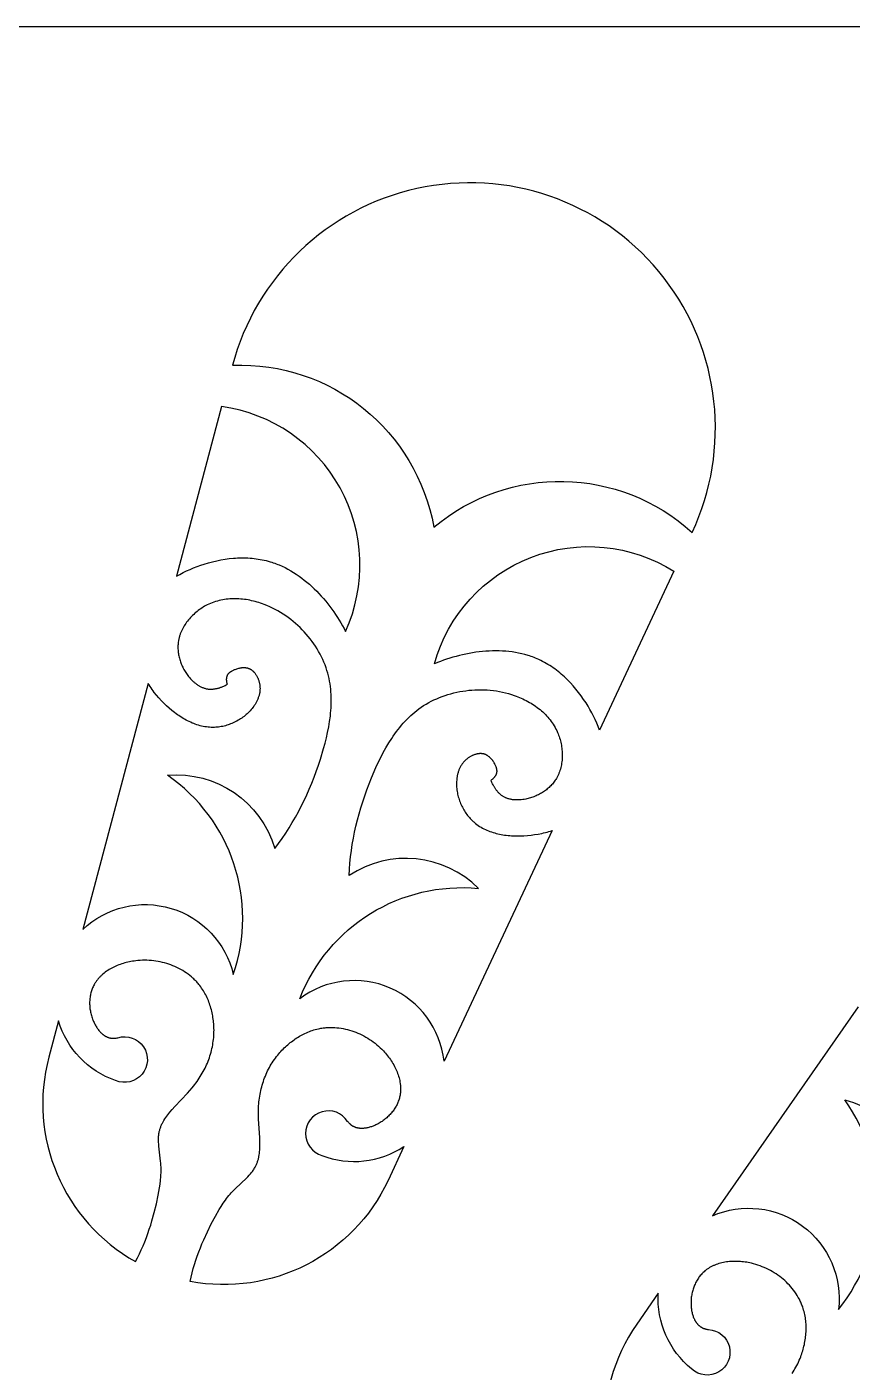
# Model space of a CAD drawing. Extents: x 55 to 271, y 60 to 279.
# Drawn here: x 179.8 to 211.7, y 226.6 to 278.7 of the extents above; entities that cross this region are included whole.
import ezdxf

# ---------------------------------------------------------------- set-up
doc = ezdxf.new("R2010")
doc.units = 0
doc.layers.get('0').update_dxf_attribs({"color": 1, "linetype": 'CONTINUOUS'})

msp = doc.modelspace()

# ---------------------------------------------------------------- linework, layer by layer
msp.add_lwpolyline([(54.848, 59.766), (270.707, 59.766), (270.707, 278.661), (54.848, 278.661)], close=True)
for points in [[(187.795, 265.578, -0.374766), (195.571, 259.313, -0.374766), (205.555, 259.114, 1.076356), (187.873, 265.871)], [(185.627, 257.416), (185.753, 257.489), (185.882, 257.557), (186.013, 257.622), (186.147, 257.683), (186.282, 257.74), (186.42, 257.794), (186.559, 257.843), (186.7, 257.889), (186.858, 257.936), (187.017, 257.978), (187.177, 258.016), (187.338, 258.048), (187.5, 258.076), (187.661, 258.098), (187.823, 258.114), (187.904, 258.12), (187.985, 258.124), (188.066, 258.127), (188.146, 258.129), (188.227, 258.129), (188.307, 258.128), (188.387, 258.125), (188.467, 258.12), (188.547, 258.114), (188.626, 258.106), (188.705, 258.096), (188.784, 258.085), (188.862, 258.072), (188.94, 258.057), (189.018, 258.041), (189.095, 258.022), (189.172, 258.002), (189.248, 257.98), (189.307, 257.962), (189.366, 257.943), (189.424, 257.922), (189.482, 257.901), (189.54, 257.878), (189.597, 257.854), (189.711, 257.804), (189.823, 257.75), (189.933, 257.692), (190.043, 257.63), (190.15, 257.565), (190.256, 257.496), (190.361, 257.424), (190.464, 257.349), (190.565, 257.271), (190.664, 257.19), (190.761, 257.106), (190.857, 257.02), (190.951, 256.931), (191.042, 256.84), (191.132, 256.746), (191.22, 256.651), (191.306, 256.553), (191.39, 256.454), (191.471, 256.353), (191.55, 256.251), (191.628, 256.147), (191.702, 256.042), (191.775, 255.936), (191.845, 255.829), (191.913, 255.72), (191.979, 255.612), (192.041, 255.502), (192.102, 255.392), (192.16, 255.282, 0.50165), (187.37, 263.978)], [(201.969, 251.468), (201.919, 251.605), (201.865, 251.74), (201.806, 251.874), (201.743, 252.007), (201.676, 252.138), (201.605, 252.267), (201.53, 252.394), (201.452, 252.52), (201.361, 252.657), (201.266, 252.792), (201.168, 252.924), (201.065, 253.052), (200.959, 253.177), (200.849, 253.297), (200.736, 253.414), (200.678, 253.471), (200.619, 253.526), (200.559, 253.58), (200.498, 253.633), (200.436, 253.685), (200.374, 253.736), (200.311, 253.785), (200.246, 253.833), (200.181, 253.879), (200.115, 253.924), (200.049, 253.967), (199.981, 254.009), (199.913, 254.05), (199.843, 254.089), (199.773, 254.126), (199.702, 254.162), (199.631, 254.196), (199.558, 254.228), (199.501, 254.252), (199.444, 254.274), (199.386, 254.296), (199.328, 254.317), (199.269, 254.337), (199.21, 254.355), (199.091, 254.39), (198.97, 254.42), (198.848, 254.447), (198.724, 254.47), (198.6, 254.489), (198.475, 254.505), (198.348, 254.517), (198.221, 254.525), (198.094, 254.53), (197.966, 254.532), (197.837, 254.531), (197.708, 254.526), (197.58, 254.518), (197.451, 254.507), (197.322, 254.493), (197.193, 254.477), (197.065, 254.457), (196.937, 254.435), (196.81, 254.41), (196.683, 254.383), (196.557, 254.353), (196.432, 254.321), (196.308, 254.286), (196.186, 254.249), (196.064, 254.21), (195.944, 254.168), (195.826, 254.125), (195.709, 254.079), (195.593, 254.032, -0.50165), (204.852, 257.615)], [(182, 243.755, -0.580389), (187.819, 242.019, 0.336677), (185.271, 249.724, -0.356742), (189.42, 246.895), (189.566, 247.087), (189.708, 247.283), (189.844, 247.482), (189.975, 247.684), (190.101, 247.89), (190.222, 248.099), (190.338, 248.311), (190.449, 248.526), (190.556, 248.744), (190.658, 248.964), (190.756, 249.188), (190.85, 249.414), (190.94, 249.643), (191.025, 249.874), (191.107, 250.108), (191.185, 250.345), (191.31, 250.756), (191.367, 250.964), (191.419, 251.173), (191.466, 251.382), (191.508, 251.592), (191.543, 251.802), (191.571, 252.013), (191.582, 252.118), (191.591, 252.223), (191.598, 252.327), (191.604, 252.432), (191.606, 252.537), (191.607, 252.641), (191.605, 252.745), (191.601, 252.849), (191.594, 252.952), (191.585, 253.055), (191.573, 253.158), (191.559, 253.26), (191.541, 253.362), (191.521, 253.464), (191.498, 253.565), (191.471, 253.665), (191.439, 253.774), (191.403, 253.882), (191.364, 253.989), (191.321, 254.095), (191.275, 254.201), (191.225, 254.305), (191.173, 254.408), (191.117, 254.509), (191.057, 254.61), (190.995, 254.709), (190.93, 254.806), (190.862, 254.901), (190.792, 254.995), (190.718, 255.087), (190.642, 255.177), (190.563, 255.266), (190.482, 255.352), (190.398, 255.435), (190.312, 255.517), (190.223, 255.596), (190.133, 255.673), (190.04, 255.747), (189.945, 255.819), (189.848, 255.887), (189.749, 255.953), (189.649, 256.017), (189.546, 256.077), (189.442, 256.134), (189.336, 256.187), (189.228, 256.238), (189.119, 256.285), (189.009, 256.329), (188.942, 256.353), (188.874, 256.377), (188.805, 256.399), (188.736, 256.42), (188.667, 256.439), (188.598, 256.457), (188.528, 256.473), (188.458, 256.488), (188.388, 256.501), (188.318, 256.513), (188.247, 256.523), (188.177, 256.531), (188.107, 256.538), (188.036, 256.543), (187.966, 256.546), (187.895, 256.548), (187.825, 256.548), (187.755, 256.546), (187.685, 256.542), (187.616, 256.536), (187.546, 256.528), (187.477, 256.519), (187.409, 256.507), (187.34, 256.494), (187.272, 256.478), (187.205, 256.46), (187.138, 256.441), (187.072, 256.419), (187.006, 256.395), (186.941, 256.369), (186.876, 256.34), (186.813, 256.31), (186.762, 256.283), (186.711, 256.255), (186.661, 256.226), (186.611, 256.195), (186.563, 256.163), (186.515, 256.13), (186.468, 256.095), (186.421, 256.059), (186.376, 256.022), (186.332, 255.984), (186.288, 255.944), (186.246, 255.904), (186.204, 255.862), (186.164, 255.82), (186.125, 255.776), (186.088, 255.731), (186.051, 255.686), (186.017, 255.64), (185.983, 255.592), (185.951, 255.544), (185.92, 255.496), (185.892, 255.446), (185.864, 255.396), (185.839, 255.345), (185.815, 255.294), (185.793, 255.242), (185.772, 255.189), (185.763, 255.162), (185.754, 255.136), (185.745, 255.109), (185.737, 255.082), (185.73, 255.055), (185.723, 255.028), (185.716, 255.001), (185.711, 254.974), (185.705, 254.946), (185.7, 254.919), (185.693, 254.874), (185.688, 254.83), (185.684, 254.785), (185.681, 254.74), (185.68, 254.695), (185.68, 254.65), (185.681, 254.605), (185.684, 254.56), (185.688, 254.515), (185.693, 254.47), (185.699, 254.425), (185.707, 254.38), (185.715, 254.336), (185.725, 254.291), (185.737, 254.246), (185.749, 254.202), (185.762, 254.158), (185.777, 254.114), (185.793, 254.071), (185.81, 254.028), (185.828, 253.985), (185.847, 253.942), (185.867, 253.9), (185.888, 253.859), (185.91, 253.817), (185.933, 253.777), (185.958, 253.736), (185.983, 253.697), (186.009, 253.657), (186.036, 253.619), (186.064, 253.581), (186.094, 253.544), (186.131, 253.499), (186.169, 253.455), (186.208, 253.413), (186.249, 253.372), (186.27, 253.352), (186.291, 253.333), (186.313, 253.314), (186.335, 253.296), (186.357, 253.278), (186.379, 253.26), (186.402, 253.244), (186.425, 253.227), (186.448, 253.212), (186.472, 253.196), (186.495, 253.182), (186.519, 253.168), (186.544, 253.155), (186.568, 253.143), (186.593, 253.131), (186.618, 253.12), (186.643, 253.11), (186.668, 253.1), (186.694, 253.091), (186.72, 253.084), (186.746, 253.076), (186.772, 253.07), (186.799, 253.065), (186.825, 253.06), (186.849, 253.057), (186.874, 253.055), (186.898, 253.053), (186.922, 253.052), (186.947, 253.052), (186.972, 253.052), (186.996, 253.053), (187.021, 253.054), (187.046, 253.056), (187.071, 253.059), (187.096, 253.063), (187.12, 253.066), (187.145, 253.071), (187.17, 253.076), (187.195, 253.082), (187.219, 253.088), (187.244, 253.094), (187.268, 253.101), (187.293, 253.109), (187.317, 253.117), (187.341, 253.125), (187.365, 253.134), (187.412, 253.153), (187.458, 253.173), (187.504, 253.195), (187.548, 253.218), (187.591, 253.242), (187.585, 253.263), (187.58, 253.284), (187.575, 253.307), (187.571, 253.329), (187.569, 253.34), (187.567, 253.352), (187.566, 253.363), (187.565, 253.374), (187.564, 253.386), (187.563, 253.397), (187.563, 253.409), (187.563, 253.42), (187.563, 253.432), (187.563, 253.443), (187.563, 253.454), (187.564, 253.465), (187.565, 253.477), (187.566, 253.488), (187.568, 253.499), (187.57, 253.51), (187.572, 253.52), (187.575, 253.531), (187.577, 253.542), (187.58, 253.552), (187.584, 253.562), (187.588, 253.572), (187.59, 253.577), (187.592, 253.582), (187.594, 253.587), (187.596, 253.592), (187.599, 253.597), (187.601, 253.602), (187.604, 253.607), (187.607, 253.611), (187.609, 253.616), (187.612, 253.621), (187.615, 253.626), (187.619, 253.63), (187.622, 253.635), (187.625, 253.64), (187.632, 253.648), (187.639, 253.657), (187.646, 253.666), (187.654, 253.674), (187.662, 253.682), (187.671, 253.69), (187.679, 253.698), (187.688, 253.705), (187.697, 253.713), (187.707, 253.72), (187.716, 253.727), (187.726, 253.734), (187.736, 253.74), (187.746, 253.747), (187.757, 253.753), (187.767, 253.759), (187.778, 253.765), (187.8, 253.777), (187.822, 253.788), (187.845, 253.798), (187.868, 253.808), (187.891, 253.818), (187.925, 253.83), (187.96, 253.842), (187.994, 253.852), (188.029, 253.861), (188.047, 253.866), (188.064, 253.869), (188.081, 253.873), (188.099, 253.876), (188.116, 253.879), (188.133, 253.881), (188.151, 253.883), (188.168, 253.885), (188.185, 253.886), (188.202, 253.887), (188.219, 253.887), (188.236, 253.887), (188.253, 253.886), (188.269, 253.885), (188.286, 253.884), (188.302, 253.882), (188.319, 253.88), (188.335, 253.877), (188.351, 253.874), (188.367, 253.87), (188.382, 253.866), (188.398, 253.861), (188.405, 253.858), (188.413, 253.856), (188.42, 253.853), (188.428, 253.85), (188.439, 253.845), (188.449, 253.841), (188.459, 253.836), (188.47, 253.83), (188.48, 253.825), (188.49, 253.819), (188.5, 253.813), (188.509, 253.807), (188.519, 253.8), (188.529, 253.793), (188.538, 253.786), (188.547, 253.779), (188.556, 253.772), (188.565, 253.764), (188.574, 253.756), (188.583, 253.748), (188.592, 253.74), (188.601, 253.732), (188.609, 253.723), (188.617, 253.714), (188.625, 253.705), (188.634, 253.696), (188.649, 253.677), (188.664, 253.658), (188.679, 253.637), (188.693, 253.617), (188.707, 253.595), (188.72, 253.574), (188.732, 253.551), (188.744, 253.529), (188.756, 253.506), (188.766, 253.482), (188.777, 253.458), (188.786, 253.434), (188.795, 253.41), (188.803, 253.385), (188.811, 253.361), (188.818, 253.336), (188.824, 253.311), (188.83, 253.286), (188.835, 253.261), (188.84, 253.235), (188.843, 253.21), (188.847, 253.181), (188.85, 253.151), (188.851, 253.122), (188.852, 253.092), (188.852, 253.063), (188.851, 253.034), (188.849, 253.005), (188.846, 252.976), (188.843, 252.947), (188.839, 252.919), (188.834, 252.89), (188.828, 252.862), (188.821, 252.834), (188.814, 252.806), (188.806, 252.779), (188.797, 252.751), (188.787, 252.724), (188.777, 252.697), (188.766, 252.67), (188.755, 252.644), (188.743, 252.617), (188.73, 252.591), (188.717, 252.565), (188.704, 252.539), (188.689, 252.514), (188.675, 252.489), (188.659, 252.464), (188.643, 252.439), (188.627, 252.415), (188.611, 252.391), (188.576, 252.343), (188.543, 252.301), (188.508, 252.259), (188.472, 252.219), (188.435, 252.179), (188.397, 252.141), (188.358, 252.104), (188.317, 252.068), (188.276, 252.033), (188.234, 251.999), (188.19, 251.966), (188.146, 251.935), (188.101, 251.904), (188.055, 251.875), (188.009, 251.847), (187.962, 251.82), (187.914, 251.795), (187.865, 251.771), (187.816, 251.748), (187.767, 251.727), (187.717, 251.706), (187.666, 251.687), (187.615, 251.67), (187.564, 251.654), (187.512, 251.639), (187.461, 251.626), (187.409, 251.614), (187.357, 251.604), (187.304, 251.595), (187.252, 251.587), (187.2, 251.582), (187.147, 251.577), (187.095, 251.574), (187.063, 251.573), (187.032, 251.573), (187, 251.573), (186.969, 251.574), (186.906, 251.577), (186.843, 251.582), (186.78, 251.59), (186.718, 251.599), (186.656, 251.611), (186.594, 251.624), (186.533, 251.639), (186.472, 251.657), (186.411, 251.676), (186.351, 251.696), (186.291, 251.719), (186.231, 251.743), (186.172, 251.769), (186.113, 251.796), (186.055, 251.825), (185.997, 251.855), (185.939, 251.887), (185.882, 251.92), (185.826, 251.955), (185.77, 251.99), (185.715, 252.027), (185.66, 252.065), (185.606, 252.104), (185.552, 252.145), (185.446, 252.228), (185.343, 252.315), (185.243, 252.405), (185.141, 252.504), (185.041, 252.606), (184.945, 252.71), (184.853, 252.817), (184.765, 252.927), (184.723, 252.983), (184.682, 253.04), (184.641, 253.097), (184.602, 253.155), (184.564, 253.213), (184.527, 253.272)], [(195.967, 238.671, 0.580389), (190.393, 241.082, -0.336677), (197.298, 245.346, 0.356742), (192.301, 245.846), (192.312, 246.088), (192.33, 246.328), (192.354, 246.568), (192.383, 246.808), (192.419, 247.046), (192.461, 247.284), (192.508, 247.521), (192.561, 247.757), (192.619, 247.993), (192.683, 248.228), (192.751, 248.462), (192.825, 248.695), (192.903, 248.928), (192.986, 249.161), (193.074, 249.392), (193.166, 249.624), (193.335, 250.019), (193.425, 250.215), (193.519, 250.408), (193.618, 250.599), (193.721, 250.786), (193.829, 250.97), (193.943, 251.149), (194.002, 251.237), (194.062, 251.323), (194.124, 251.408), (194.188, 251.492), (194.253, 251.573), (194.319, 251.654), (194.387, 251.732), (194.457, 251.809), (194.529, 251.884), (194.602, 251.957), (194.677, 252.028), (194.754, 252.097), (194.833, 252.164), (194.914, 252.229), (194.997, 252.291), (195.082, 252.351), (195.176, 252.414), (195.273, 252.474), (195.372, 252.53), (195.473, 252.584), (195.576, 252.635), (195.681, 252.683), (195.788, 252.728), (195.896, 252.77), (196.006, 252.809), (196.117, 252.844), (196.229, 252.877), (196.343, 252.907), (196.457, 252.933), (196.573, 252.956), (196.689, 252.976), (196.806, 252.993), (196.924, 253.007), (197.042, 253.017), (197.16, 253.025), (197.279, 253.028), (197.397, 253.029), (197.516, 253.026), (197.635, 253.02), (197.753, 253.01), (197.872, 252.997), (197.989, 252.981), (198.106, 252.961), (198.223, 252.938), (198.339, 252.911), (198.453, 252.88), (198.567, 252.846), (198.68, 252.809), (198.747, 252.784), (198.815, 252.759), (198.881, 252.732), (198.947, 252.703), (199.012, 252.673), (199.077, 252.642), (199.141, 252.61), (199.204, 252.576), (199.266, 252.542), (199.327, 252.505), (199.388, 252.468), (199.447, 252.429), (199.506, 252.389), (199.563, 252.347), (199.619, 252.305), (199.674, 252.261), (199.727, 252.215), (199.78, 252.169), (199.831, 252.121), (199.88, 252.072), (199.929, 252.021), (199.975, 251.97), (200.021, 251.917), (200.064, 251.862), (200.106, 251.807), (200.146, 251.75), (200.185, 251.692), (200.222, 251.633), (200.257, 251.572), (200.29, 251.51), (200.321, 251.447), (200.35, 251.382), (200.372, 251.329), (200.393, 251.275), (200.413, 251.221), (200.431, 251.165), (200.447, 251.11), (200.463, 251.053), (200.476, 250.996), (200.489, 250.939), (200.5, 250.881), (200.509, 250.823), (200.517, 250.765), (200.524, 250.707), (200.528, 250.649), (200.532, 250.59), (200.534, 250.532), (200.534, 250.474), (200.532, 250.415), (200.529, 250.357), (200.525, 250.3), (200.518, 250.242), (200.51, 250.185), (200.501, 250.129), (200.489, 250.073), (200.476, 250.017), (200.462, 249.963), (200.445, 249.908), (200.427, 249.855), (200.417, 249.829), (200.407, 249.803), (200.396, 249.777), (200.385, 249.751), (200.373, 249.725), (200.361, 249.7), (200.349, 249.675), (200.336, 249.65), (200.322, 249.626), (200.308, 249.602), (200.285, 249.563), (200.26, 249.526), (200.235, 249.489), (200.208, 249.453), (200.18, 249.418), (200.151, 249.383), (200.121, 249.35), (200.09, 249.317), (200.058, 249.285), (200.026, 249.254), (199.992, 249.223), (199.957, 249.194), (199.922, 249.165), (199.885, 249.137), (199.848, 249.11), (199.81, 249.084), (199.772, 249.059), (199.732, 249.035), (199.692, 249.012), (199.652, 248.99), (199.61, 248.968), (199.569, 248.948), (199.526, 248.929), (199.483, 248.91), (199.44, 248.893), (199.396, 248.877), (199.351, 248.862), (199.306, 248.847), (199.261, 248.834), (199.215, 248.822), (199.169, 248.811), (199.123, 248.801), (199.066, 248.791), (199.008, 248.782), (198.951, 248.775), (198.893, 248.77), (198.865, 248.768), (198.836, 248.767), (198.807, 248.766), (198.779, 248.766), (198.75, 248.767), (198.722, 248.768), (198.694, 248.77), (198.666, 248.772), (198.638, 248.775), (198.61, 248.778), (198.583, 248.783), (198.556, 248.787), (198.529, 248.793), (198.502, 248.799), (198.475, 248.806), (198.449, 248.814), (198.423, 248.822), (198.398, 248.831), (198.372, 248.841), (198.348, 248.851), (198.323, 248.863), (198.299, 248.875), (198.275, 248.888), (198.252, 248.902), (198.231, 248.915), (198.211, 248.928), (198.191, 248.943), (198.172, 248.957), (198.153, 248.973), (198.134, 248.989), (198.116, 249.006), (198.098, 249.023), (198.08, 249.04), (198.063, 249.058), (198.046, 249.077), (198.03, 249.096), (198.014, 249.115), (197.998, 249.135), (197.983, 249.155), (197.968, 249.175), (197.953, 249.196), (197.939, 249.217), (197.925, 249.239), (197.912, 249.26), (197.899, 249.282), (197.886, 249.304), (197.862, 249.349), (197.839, 249.395), (197.818, 249.44), (197.799, 249.487), (197.781, 249.533), (197.8, 249.545), (197.818, 249.558), (197.836, 249.572), (197.853, 249.586), (197.862, 249.594), (197.871, 249.602), (197.879, 249.61), (197.887, 249.618), (197.895, 249.626), (197.903, 249.634), (197.911, 249.642), (197.918, 249.651), (197.926, 249.66), (197.933, 249.669), (197.94, 249.678), (197.946, 249.687), (197.953, 249.696), (197.959, 249.705), (197.965, 249.715), (197.97, 249.724), (197.975, 249.734), (197.98, 249.744), (197.985, 249.753), (197.989, 249.763), (197.993, 249.773), (197.997, 249.783), (197.998, 249.788), (198, 249.794), (198.001, 249.799), (198.003, 249.804), (198.004, 249.809), (198.005, 249.815), (198.007, 249.82), (198.008, 249.826), (198.008, 249.831), (198.009, 249.837), (198.01, 249.842), (198.011, 249.848), (198.011, 249.854), (198.012, 249.859), (198.012, 249.87), (198.012, 249.882), (198.012, 249.893), (198.011, 249.904), (198.01, 249.916), (198.009, 249.927), (198.007, 249.939), (198.005, 249.95), (198.003, 249.962), (198.001, 249.973), (197.998, 249.985), (197.995, 249.996), (197.991, 250.008), (197.988, 250.019), (197.984, 250.031), (197.98, 250.042), (197.975, 250.054), (197.966, 250.077), (197.956, 250.099), (197.945, 250.122), (197.934, 250.145), (197.922, 250.167), (197.904, 250.198), (197.885, 250.229), (197.865, 250.26), (197.845, 250.289), (197.834, 250.303), (197.823, 250.317), (197.812, 250.331), (197.801, 250.345), (197.789, 250.358), (197.777, 250.371), (197.765, 250.383), (197.753, 250.396), (197.741, 250.408), (197.728, 250.419), (197.716, 250.43), (197.703, 250.441), (197.689, 250.452), (197.676, 250.462), (197.662, 250.471), (197.649, 250.48), (197.635, 250.489), (197.621, 250.497), (197.606, 250.505), (197.592, 250.512), (197.577, 250.519), (197.562, 250.525), (197.554, 250.528), (197.547, 250.531), (197.539, 250.534), (197.532, 250.536), (197.521, 250.54), (197.51, 250.543), (197.498, 250.546), (197.487, 250.548), (197.476, 250.55), (197.464, 250.552), (197.453, 250.554), (197.441, 250.556), (197.43, 250.557), (197.418, 250.558), (197.407, 250.558), (197.395, 250.559), (197.383, 250.559), (197.371, 250.559), (197.359, 250.559), (197.347, 250.558), (197.335, 250.558), (197.323, 250.557), (197.311, 250.556), (197.299, 250.554), (197.287, 250.552), (197.275, 250.551), (197.251, 250.546), (197.227, 250.541), (197.203, 250.535), (197.178, 250.528), (197.154, 250.521), (197.13, 250.512), (197.107, 250.503), (197.083, 250.494), (197.059, 250.483), (197.036, 250.472), (197.013, 250.46), (196.99, 250.448), (196.968, 250.435), (196.946, 250.422), (196.924, 250.408), (196.902, 250.393), (196.881, 250.378), (196.861, 250.363), (196.841, 250.347), (196.821, 250.33), (196.802, 250.314), (196.78, 250.293), (196.759, 250.272), (196.739, 250.251), (196.72, 250.229), (196.701, 250.206), (196.683, 250.183), (196.666, 250.16), (196.649, 250.136), (196.634, 250.112), (196.619, 250.087), (196.604, 250.062), (196.591, 250.037), (196.578, 250.011), (196.565, 249.985), (196.554, 249.959), (196.543, 249.932), (196.533, 249.905), (196.523, 249.878), (196.514, 249.85), (196.506, 249.823), (196.498, 249.795), (196.491, 249.767), (196.484, 249.738), (196.478, 249.71), (196.473, 249.681), (196.468, 249.652), (196.464, 249.623), (196.46, 249.594), (196.457, 249.565), (196.454, 249.536), (196.45, 249.477), (196.448, 249.423), (196.448, 249.369), (196.449, 249.315), (196.452, 249.261), (196.457, 249.208), (196.463, 249.154), (196.471, 249.1), (196.48, 249.047), (196.491, 248.994), (196.503, 248.941), (196.516, 248.888), (196.531, 248.836), (196.548, 248.784), (196.565, 248.733), (196.584, 248.682), (196.605, 248.632), (196.626, 248.582), (196.649, 248.533), (196.673, 248.485), (196.699, 248.437), (196.725, 248.39), (196.753, 248.344), (196.782, 248.299), (196.812, 248.254), (196.843, 248.211), (196.875, 248.169), (196.909, 248.127), (196.943, 248.087), (196.978, 248.047), (197.014, 248.009), (197.052, 247.972), (197.09, 247.937), (197.114, 247.915), (197.138, 247.895), (197.162, 247.875), (197.187, 247.855), (197.237, 247.817), (197.288, 247.78), (197.341, 247.746), (197.395, 247.713), (197.45, 247.682), (197.506, 247.653), (197.562, 247.625), (197.62, 247.599), (197.679, 247.574), (197.739, 247.552), (197.799, 247.53), (197.86, 247.51), (197.922, 247.492), (197.985, 247.475), (198.048, 247.46), (198.112, 247.446), (198.176, 247.433), (198.241, 247.422), (198.307, 247.412), (198.372, 247.403), (198.439, 247.396), (198.505, 247.39), (198.572, 247.385), (198.639, 247.381), (198.773, 247.377), (198.908, 247.378), (199.043, 247.383), (199.185, 247.392), (199.326, 247.406), (199.467, 247.425), (199.606, 247.448), (199.744, 247.476), (199.813, 247.491), (199.881, 247.508), (199.949, 247.526), (200.016, 247.545), (200.082, 247.565), (200.148, 247.586)], [(184.041, 230.916), (184.119, 231.066), (184.193, 231.219), (184.265, 231.373), (184.333, 231.529), (184.397, 231.686), (184.459, 231.844), (184.518, 232.004), (184.573, 232.165), (184.626, 232.327), (184.676, 232.49), (184.767, 232.819), (184.847, 233.15), (184.917, 233.482), (184.967, 233.768), (184.988, 233.911), (185.006, 234.055), (185.018, 234.2), (185.023, 234.273), (185.026, 234.346), (185.027, 234.419), (185.027, 234.492), (185.026, 234.566), (185.022, 234.64), (185.017, 234.721), (185.009, 234.803), (184.943, 235.373), (184.937, 235.452), (184.932, 235.532), (184.93, 235.61), (184.93, 235.649), (184.931, 235.687), (184.932, 235.725), (184.935, 235.763), (184.938, 235.801), (184.942, 235.838), (184.948, 235.875), (184.954, 235.912), (184.96, 235.943), (184.968, 235.973), (184.975, 236.003), (184.984, 236.033), (184.993, 236.063), (185.003, 236.093), (185.014, 236.122), (185.025, 236.151), (185.037, 236.18), (185.05, 236.209), (185.064, 236.237), (185.078, 236.265), (185.092, 236.294), (185.107, 236.322), (185.139, 236.377), (185.173, 236.432), (185.209, 236.486), (185.247, 236.54), (185.287, 236.594), (185.328, 236.646), (185.371, 236.699), (185.46, 236.803), (185.554, 236.907), (186.046, 237.425), (186.142, 237.532), (186.235, 237.64), (186.283, 237.7), (186.33, 237.76), (186.376, 237.821), (186.42, 237.882), (186.463, 237.944), (186.505, 238.006), (186.545, 238.07), (186.584, 238.133), (186.622, 238.198), (186.658, 238.263), (186.692, 238.328), (186.726, 238.394), (186.758, 238.46), (186.788, 238.527), (186.817, 238.595), (186.845, 238.662), (186.871, 238.731), (186.895, 238.8), (186.918, 238.869), (186.939, 238.938), (186.959, 239.008), (186.978, 239.079), (186.995, 239.15), (187.01, 239.221), (187.023, 239.292), (187.035, 239.364), (187.046, 239.436), (187.055, 239.509), (187.062, 239.581), (187.067, 239.654), (187.071, 239.728), (187.073, 239.801), (187.074, 239.862), (187.073, 239.924), (187.071, 239.985), (187.068, 240.047), (187.064, 240.108), (187.058, 240.17), (187.052, 240.231), (187.044, 240.293), (187.035, 240.354), (187.025, 240.415), (187.013, 240.476), (187.001, 240.536), (186.987, 240.596), (186.972, 240.656), (186.955, 240.716), (186.938, 240.775), (186.919, 240.834), (186.899, 240.892), (186.878, 240.949), (186.855, 241.007), (186.832, 241.063), (186.807, 241.119), (186.78, 241.174), (186.753, 241.229), (186.724, 241.283), (186.694, 241.335), (186.663, 241.388), (186.63, 241.439), (186.597, 241.489), (186.562, 241.539), (186.525, 241.587), (186.488, 241.635), (186.461, 241.666), (186.435, 241.697), (186.407, 241.728), (186.379, 241.758), (186.351, 241.787), (186.322, 241.816), (186.292, 241.845), (186.262, 241.873), (186.201, 241.927), (186.137, 241.98), (186.071, 242.03), (186.004, 242.079), (185.935, 242.125), (185.864, 242.169), (185.792, 242.211), (185.718, 242.25), (185.643, 242.288), (185.566, 242.323), (185.488, 242.356), (185.409, 242.387), (185.329, 242.415), (185.248, 242.441), (185.166, 242.465), (185.083, 242.486), (184.999, 242.505), (184.914, 242.521), (184.829, 242.535), (184.744, 242.547), (184.657, 242.556), (184.571, 242.563), (184.484, 242.567), (184.397, 242.568), (184.309, 242.567), (184.222, 242.563), (184.134, 242.557), (184.047, 242.547), (183.986, 242.539), (183.925, 242.53), (183.864, 242.52), (183.804, 242.508), (183.744, 242.494), (183.684, 242.48), (183.624, 242.464), (183.565, 242.447), (183.507, 242.429), (183.449, 242.409), (183.392, 242.388), (183.336, 242.366), (183.28, 242.342), (183.226, 242.317), (183.172, 242.291), (183.119, 242.263), (183.068, 242.235), (183.017, 242.205), (182.967, 242.173), (182.919, 242.141), (182.872, 242.107), (182.827, 242.072), (182.782, 242.035), (182.74, 241.998), (182.719, 241.979), (182.698, 241.959), (182.678, 241.939), (182.659, 241.919), (182.64, 241.898), (182.621, 241.877), (182.602, 241.856), (182.584, 241.835), (182.567, 241.813), (182.55, 241.791), (182.533, 241.768), (182.517, 241.745), (182.502, 241.722), (182.486, 241.699), (182.472, 241.675), (182.458, 241.651), (182.437, 241.615), (182.418, 241.578), (182.4, 241.54), (182.384, 241.502), (182.368, 241.463), (182.353, 241.424), (182.34, 241.384), (182.327, 241.344), (182.316, 241.303), (182.306, 241.261), (182.297, 241.22), (182.29, 241.178), (182.283, 241.135), (182.278, 241.092), (182.273, 241.049), (182.27, 241.006), (182.268, 240.962), (182.267, 240.918), (182.268, 240.874), (182.269, 240.83), (182.272, 240.785), (182.276, 240.741), (182.281, 240.696), (182.287, 240.652), (182.295, 240.607), (182.303, 240.562), (182.313, 240.518), (182.324, 240.473), (182.337, 240.428), (182.35, 240.384), (182.365, 240.339), (182.38, 240.295), (182.393, 240.262), (182.407, 240.228), (182.421, 240.195), (182.436, 240.162), (182.452, 240.129), (182.469, 240.097), (182.486, 240.065), (182.503, 240.033), (182.522, 240.002), (182.541, 239.972), (182.56, 239.942), (182.581, 239.913), (182.602, 239.885), (182.623, 239.857), (182.645, 239.831), (182.668, 239.805), (182.691, 239.78), (182.715, 239.756), (182.728, 239.744), (182.74, 239.733), (182.752, 239.722), (182.765, 239.711), (182.778, 239.701), (182.791, 239.691), (182.804, 239.681), (182.817, 239.671), (182.83, 239.662), (182.844, 239.653), (182.857, 239.645), (182.871, 239.636), (182.885, 239.628), (182.899, 239.621), (182.913, 239.614), (182.927, 239.607), (182.942, 239.6), (182.956, 239.594), (182.971, 239.588), (182.986, 239.583), (183.001, 239.578), (183.016, 239.574), (183.031, 239.569), (183.046, 239.566), (183.062, 239.562), (183.077, 239.559), (183.093, 239.557), (183.109, 239.555), (183.124, 239.553), (183.14, 239.552), (183.155, 239.551), (183.171, 239.551), (183.186, 239.551), (183.202, 239.551), (183.218, 239.552), (183.234, 239.553), (183.249, 239.554), (183.265, 239.555), (183.296, 239.559), (183.327, 239.564), (183.358, 239.57, -1.435159), (183.272, 237.919, -0.241668), (181.062, 240.225), (180.691, 238.826, 0.342621)], [(193.802, 234.054, -0.342621), (186.151, 230.148), (186.188, 230.313), (186.228, 230.478), (186.273, 230.642), (186.321, 230.805), (186.372, 230.967), (186.427, 231.128), (186.485, 231.288), (186.546, 231.447), (186.61, 231.605), (186.676, 231.762), (186.818, 232.072), (186.969, 232.377), (187.129, 232.677), (187.274, 232.928), (187.35, 233.052), (187.43, 233.173), (187.513, 233.292), (187.556, 233.351), (187.601, 233.408), (187.647, 233.465), (187.694, 233.522), (187.742, 233.577), (187.792, 233.631), (187.849, 233.69), (187.907, 233.748), (188.324, 234.142), (188.381, 234.199), (188.435, 234.257), (188.487, 234.315), (188.512, 234.345), (188.536, 234.375), (188.559, 234.405), (188.582, 234.436), (188.603, 234.467), (188.624, 234.498), (188.644, 234.53), (188.662, 234.562), (188.677, 234.59), (188.691, 234.618), (188.705, 234.646), (188.718, 234.674), (188.73, 234.703), (188.741, 234.732), (188.752, 234.761), (188.761, 234.791), (188.771, 234.821), (188.78, 234.851), (188.788, 234.882), (188.795, 234.912), (188.802, 234.943), (188.809, 234.974), (188.82, 235.038), (188.829, 235.101), (188.836, 235.166), (188.842, 235.232), (188.846, 235.298), (188.848, 235.365), (188.849, 235.433), (188.848, 235.57), (188.843, 235.71), (188.798, 236.423), (188.793, 236.567), (188.792, 236.71), (188.793, 236.786), (188.796, 236.862), (188.8, 236.938), (188.806, 237.014), (188.813, 237.089), (188.821, 237.164), (188.831, 237.238), (188.842, 237.312), (188.854, 237.385), (188.868, 237.458), (188.884, 237.53), (188.901, 237.602), (188.919, 237.674), (188.939, 237.744), (188.96, 237.815), (188.982, 237.884), (189.006, 237.953), (189.032, 238.022), (189.059, 238.09), (189.087, 238.157), (189.117, 238.223), (189.148, 238.289), (189.181, 238.354), (189.215, 238.418), (189.25, 238.482), (189.287, 238.544), (189.325, 238.606), (189.365, 238.668), (189.407, 238.728), (189.449, 238.787), (189.493, 238.846), (189.539, 238.904), (189.578, 238.951), (189.618, 238.997), (189.659, 239.043), (189.701, 239.088), (189.744, 239.133), (189.787, 239.176), (189.832, 239.219), (189.877, 239.261), (189.924, 239.302), (189.971, 239.342), (190.019, 239.382), (190.067, 239.42), (190.117, 239.457), (190.167, 239.493), (190.217, 239.528), (190.269, 239.563), (190.321, 239.595), (190.374, 239.627), (190.427, 239.658), (190.481, 239.687), (190.535, 239.715), (190.59, 239.742), (190.646, 239.767), (190.702, 239.791), (190.759, 239.814), (190.816, 239.835), (190.873, 239.855), (190.931, 239.874), (190.989, 239.89), (191.048, 239.906), (191.107, 239.92), (191.166, 239.932), (191.206, 239.939), (191.247, 239.946), (191.288, 239.951), (191.328, 239.956), (191.369, 239.961), (191.41, 239.964), (191.451, 239.967), (191.492, 239.969), (191.574, 239.971), (191.657, 239.971), (191.739, 239.967), (191.822, 239.961), (191.905, 239.952), (191.987, 239.94), (192.07, 239.926), (192.152, 239.909), (192.233, 239.889), (192.315, 239.867), (192.395, 239.842), (192.476, 239.815), (192.555, 239.785), (192.634, 239.753), (192.712, 239.718), (192.79, 239.681), (192.866, 239.642), (192.941, 239.6), (193.016, 239.556), (193.089, 239.51), (193.161, 239.461), (193.231, 239.41), (193.3, 239.358), (193.368, 239.303), (193.434, 239.246), (193.499, 239.187), (193.561, 239.125), (193.623, 239.062), (193.664, 239.017), (193.705, 238.971), (193.745, 238.923), (193.783, 238.875), (193.821, 238.827), (193.858, 238.777), (193.893, 238.727), (193.927, 238.676), (193.96, 238.624), (193.991, 238.572), (194.022, 238.519), (194.05, 238.466), (194.078, 238.412), (194.104, 238.358), (194.128, 238.303), (194.151, 238.248), (194.172, 238.193), (194.191, 238.138), (194.209, 238.082), (194.225, 238.026), (194.239, 237.97), (194.252, 237.913), (194.262, 237.857), (194.271, 237.801), (194.274, 237.773), (194.277, 237.745), (194.28, 237.716), (194.282, 237.688), (194.283, 237.66), (194.284, 237.632), (194.285, 237.604), (194.285, 237.576), (194.284, 237.548), (194.283, 237.52), (194.281, 237.492), (194.279, 237.465), (194.276, 237.437), (194.273, 237.409), (194.269, 237.382), (194.264, 237.354), (194.256, 237.313), (194.247, 237.273), (194.237, 237.232), (194.225, 237.192), (194.212, 237.152), (194.198, 237.113), (194.183, 237.074), (194.166, 237.035), (194.148, 236.996), (194.129, 236.958), (194.109, 236.92), (194.088, 236.883), (194.066, 236.846), (194.043, 236.81), (194.018, 236.774), (193.993, 236.739), (193.966, 236.704), (193.939, 236.67), (193.91, 236.637), (193.88, 236.604), (193.85, 236.572), (193.818, 236.54), (193.786, 236.509), (193.752, 236.479), (193.718, 236.449), (193.682, 236.421), (193.646, 236.393), (193.609, 236.366), (193.571, 236.339), (193.532, 236.314), (193.492, 236.289), (193.452, 236.266), (193.42, 236.248), (193.388, 236.231), (193.356, 236.215), (193.323, 236.199), (193.29, 236.184), (193.256, 236.17), (193.223, 236.157), (193.189, 236.144), (193.155, 236.132), (193.121, 236.121), (193.087, 236.111), (193.053, 236.102), (193.018, 236.093), (192.984, 236.086), (192.95, 236.08), (192.916, 236.075), (192.882, 236.071), (192.848, 236.068), (192.832, 236.067), (192.815, 236.066), (192.798, 236.066), (192.782, 236.066), (192.765, 236.066), (192.749, 236.066), (192.732, 236.067), (192.716, 236.068), (192.7, 236.07), (192.684, 236.072), (192.668, 236.074), (192.652, 236.076), (192.636, 236.079), (192.621, 236.082), (192.605, 236.086), (192.59, 236.09), (192.575, 236.094), (192.56, 236.099), (192.545, 236.104), (192.53, 236.109), (192.515, 236.115), (192.501, 236.121), (192.487, 236.128), (192.472, 236.135), (192.458, 236.142), (192.445, 236.15), (192.431, 236.158), (192.418, 236.167), (192.405, 236.175), (192.392, 236.184), (192.38, 236.194), (192.368, 236.204), (192.356, 236.214), (192.344, 236.224), (192.332, 236.234), (192.321, 236.245), (192.31, 236.256), (192.298, 236.268), (192.277, 236.291), (192.256, 236.314), (192.236, 236.339, 1.435159), (191.241, 235.019, 0.241668), (194.416, 235.365)]]:
    msp.add_lwpolyline(points, format="xyb", close=True)
for points in [[(211.965, 240.764), (206.335, 232.685, -0.580389), (211.21, 229.064, 0.336677), (211.45, 237.176, -0.356742), (214.381, 233.098)], [(209.414, 226.589), (209.454, 226.649), (209.492, 226.711), (209.529, 226.773), (209.565, 226.837), (209.6, 226.901), (209.633, 226.966), (209.664, 227.032), (209.694, 227.099), (209.723, 227.166), (209.75, 227.235), (209.772, 227.292), (209.792, 227.35), (209.811, 227.408), (209.829, 227.467), (209.846, 227.527), (209.862, 227.586), (209.877, 227.646), (209.891, 227.706), (209.903, 227.767), (209.914, 227.828), (209.925, 227.889), (209.933, 227.95), (209.941, 228.012), (209.947, 228.073), (209.952, 228.134), (209.956, 228.196), (209.959, 228.258), (209.96, 228.319), (209.959, 228.381), (209.958, 228.442), (209.955, 228.503), (209.951, 228.564), (209.945, 228.625), (209.938, 228.686), (209.929, 228.746), (209.919, 228.806), (209.907, 228.866), (209.894, 228.925), (209.88, 228.984), (209.864, 229.042), (209.846, 229.1), (209.827, 229.158), (209.813, 229.196), (209.799, 229.235), (209.783, 229.273), (209.767, 229.311), (209.751, 229.348), (209.733, 229.385), (209.715, 229.422), (209.697, 229.459), (209.657, 229.531), (209.616, 229.602), (209.571, 229.672), (209.524, 229.74), (209.475, 229.808), (209.424, 229.873), (209.37, 229.937), (209.314, 230), (209.257, 230.061), (209.197, 230.12), (209.135, 230.178), (209.071, 230.233), (209.005, 230.288), (208.938, 230.34), (208.869, 230.39), (208.798, 230.439), (208.726, 230.485), (208.652, 230.529), (208.577, 230.572), (208.5, 230.612), (208.422, 230.65), (208.343, 230.685), (208.263, 230.719), (208.181, 230.75), (208.099, 230.779), (208.016, 230.805), (207.931, 230.829), (207.846, 230.85), (207.786, 230.864), (207.725, 230.876), (207.665, 230.887), (207.604, 230.896), (207.543, 230.904), (207.481, 230.911), (207.42, 230.917), (207.359, 230.921), (207.298, 230.923), (207.237, 230.925), (207.176, 230.924), (207.115, 230.923), (207.055, 230.919), (206.995, 230.915), (206.936, 230.909), (206.877, 230.901), (206.819, 230.892), (206.761, 230.881), (206.703, 230.868), (206.647, 230.854), (206.591, 230.838), (206.536, 230.821), (206.482, 230.802), (206.429, 230.781), (206.403, 230.77), (206.377, 230.759), (206.352, 230.747), (206.326, 230.734), (206.301, 230.722), (206.276, 230.708), (206.252, 230.695), (206.228, 230.681), (206.204, 230.666), (206.18, 230.651), (206.157, 230.636), (206.134, 230.62), (206.111, 230.604), (206.089, 230.587), (206.067, 230.57), (206.046, 230.552), (206.014, 230.525), (205.984, 230.496), (205.954, 230.467), (205.925, 230.437), (205.897, 230.406), (205.87, 230.374), (205.844, 230.341), (205.818, 230.307), (205.794, 230.273), (205.77, 230.237), (205.748, 230.201), (205.726, 230.164), (205.705, 230.127), (205.685, 230.088), (205.667, 230.049), (205.649, 230.009), (205.632, 229.969), (205.616, 229.928), (205.602, 229.887), (205.588, 229.844), (205.575, 229.802), (205.564, 229.759), (205.553, 229.715), (205.544, 229.671), (205.536, 229.626), (205.528, 229.581), (205.522, 229.536), (205.517, 229.49), (205.514, 229.444), (205.511, 229.398), (205.51, 229.351), (205.51, 229.304), (205.51, 229.268), (205.512, 229.232), (205.514, 229.196), (205.517, 229.159), (205.52, 229.123), (205.524, 229.087), (205.53, 229.051), (205.535, 229.016), (205.542, 228.98), (205.55, 228.945), (205.558, 228.911), (205.567, 228.876), (205.577, 228.843), (205.588, 228.809), (205.6, 228.777), (205.612, 228.745), (205.626, 228.713), (205.64, 228.683), (205.647, 228.668), (205.655, 228.653), (205.663, 228.638), (205.671, 228.624), (205.68, 228.61), (205.688, 228.596), (205.697, 228.582), (205.706, 228.568), (205.716, 228.555), (205.725, 228.542), (205.735, 228.53), (205.745, 228.517), (205.756, 228.505), (205.766, 228.493), (205.777, 228.481), (205.788, 228.47), (205.799, 228.459), (205.811, 228.448), (205.823, 228.438), (205.835, 228.428), (205.847, 228.418), (205.86, 228.409), (205.873, 228.399), (205.886, 228.391), (205.899, 228.382), (205.913, 228.374), (205.927, 228.366), (205.941, 228.359), (205.955, 228.352), (205.969, 228.346), (205.983, 228.34), (205.998, 228.334), (206.012, 228.329), (206.027, 228.324), (206.042, 228.319), (206.057, 228.315), (206.072, 228.31), (206.088, 228.306), (206.118, 228.299), (206.149, 228.293), (206.18, 228.288, -1.435159), (205.535, 226.766, -0.241668), (204.247, 229.689), (203.419, 228.501, 0.342621), (203.862, 219.922)]]:
    msp.add_lwpolyline(points, format="xyb")

doc.saveas('drawing.dxf')
